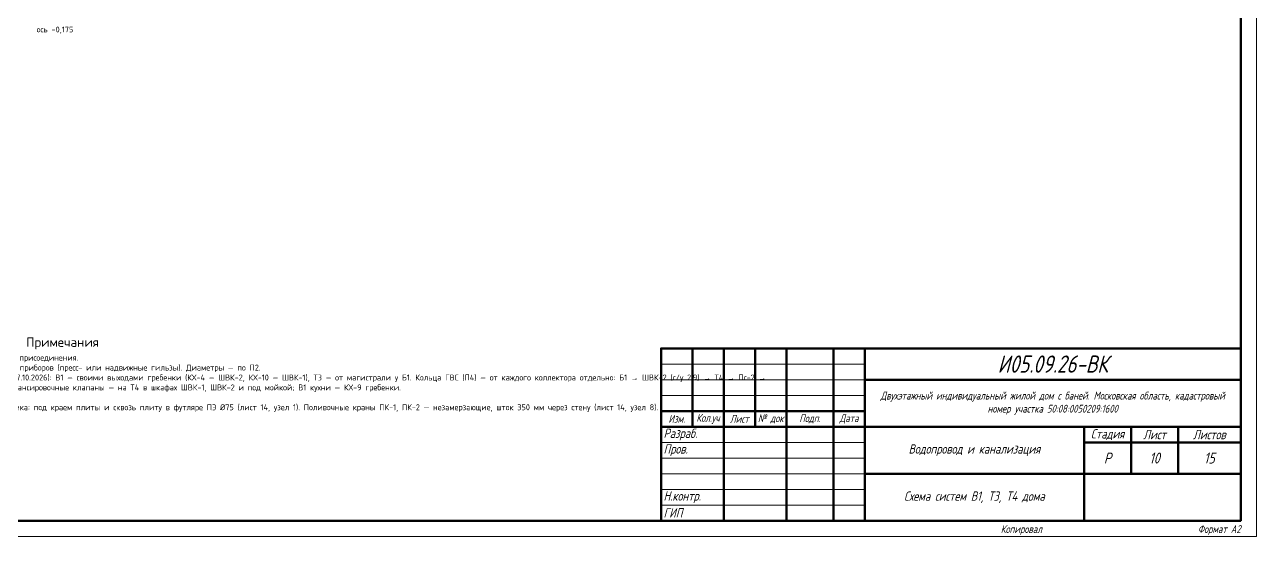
# Paper-space layout 'Лист' of a CAD drawing. Header units: millimetres. Extents: x 0 to 594, y 0 to 420.
# Drawn here: x 200.9 to 594, y 0 to 163.4 of the extents above; entities that cross this region are included whole.
import ezdxf
from ezdxf.enums import TextEntityAlignment as Align

# ---------------------------------------------------------------- set-up
doc = ezdxf.new("R2010")
doc.units = ezdxf.units.MM
for name, color, linetype, lineweight in [('ВК_марки', 7, 'Continuous', 18), ('Рамка', 7, 'Continuous', 50), ('Таблицы', 7, 'Continuous', 18), ('Текст', 7, 'Continuous', 18), ('Тонкие', 8, 'Continuous', 13)]:
    doc.layers.add(name, color=color, linetype=linetype, lineweight=lineweight)
doc.styles.add('GOST', font='isocpeur.ttf', dxfattribs={"width": 0.9})
doc.styles.add('GOST_I', font='isocpeur.ttf', dxfattribs={"width": 0.8})

psp = doc.layouts.new('Лист')

# ---------------------------------------------------------------- linework, layer by layer
at = {"layer": 'Рамка', "lineweight": 50}
for points in [[(20, 5), (589, 5), (589, 415), (20, 415)], [(404, 5), (589, 5), (589, 60), (404, 60)]]:
    psp.add_lwpolyline(points, close=True, dxfattribs=at)
at = {"layer": 'Таблицы', "lineweight": 50}
for p, q in [((414, 35), (414, 60)), ((424, 5), (424, 60)), ((434, 35), (434, 60)), ((444, 5), (444, 60)), ((459, 5), (459, 60)), ((469, 5), (469, 60)), ((469, 50), (589, 50)), ((404, 40), (469, 40)), ((404, 35), (589, 35)), ((539, 5), (539, 35)), ((554, 20), (554, 35)), ((569, 20), (569, 35)), ((539, 30), (589, 30)), ((469, 20), (589, 20))]:
    psp.add_line(p, q, dxfattribs=at)
at = {"layer": 'Таблицы', "lineweight": 18}
for p, q in [((404, 55), (469, 55)), ((404, 50), (469, 50)), ((404, 45), (469, 45)), ((404, 30), (469, 30)), ((404, 25), (469, 25)), ((404, 20), (469, 20)), ((404, 15), (469, 15)), ((404, 10), (469, 10))]:
    psp.add_line(p, q, dxfattribs=at)
at = {"layer": 'Тонкие'}
psp.add_lwpolyline([(0, 0), (594, 0), (594, 420), (0, 420)], close=True, dxfattribs=at)

# ---------------------------------------------------------------- texts
at = {"layer": 'Текст', "style": 'GOST'}
psp.add_text('Примечания', height=3, dxfattribs=at).set_placement((213, 62), align=Align.MIDDLE_CENTER)
at = {"layer": 'Текст'}
for s, insert, char_height, width, attachment_point, style in [('1. Схема — проекция 3D-модели (фронтальная изометрия, оси без сокращения). Отметки — оси труб от ±0,000 дома; у приборов — отметки присоединения.\\P2. Трубы — PE-Xa по ГОСТ 32415 (классы эксплуатации ХВ и ГВС, PN10); соединения — только в шкафах ШВК-1, ШВК-2, у гребенки КХ и у приборов (пресс- или надвижные гильзы). Диаметры — по П2.\\P3. Т3 и Т4 — в изоляции 13 мм, В1 — 9 мм; в стенах и на выходах из пола — в гофре. Коллекторы подключены независимо (Заказчица 27.10.2026): В1 — своими выходами гребенки (КХ-4 — ШВК-2, КХ-10 — ШВК-1), Т3 — от магистрали у Б1. Кольца ГВС (П4) — от каждого коллектора отдельно: Б1 → ШВК-2 (с/у 2.9) → Т4 → Пс-2 → Пс-1 → Н8 → Б1; Б1 → ШВК-1 (с/у 1.4) → Т4 → Н8 → Б1; кухня — от топочной минуя коллекторы: Б1 → мойка М-1 → Т4 → Н8 → Б1. Балансировочные клапаны — на Т4 в шкафах ШВК-1, ШВК-2 и под мойкой; В1 кухни — КХ-9 гребенки.\\P4. Под потолком гаража — уклон водопровода не требуется; спуск — через краны коллекторов и гребенки.\\P5. Коллекторы ШВК-1, ШВК-2 — в санузлах, схемы на листе 13; водомерный узел и гребенка КХ на 10 выходов — лист 7. Ввод — без приямка: под краем плиты и сквозь плиту в футляре ПЭ Ø75 (лист 14, узел 1). Поливочные краны ПК-1, ПК-2 — незамерзающие, шток 350 мм через стену (лист 14, узел 8).', (28, 58), 1.9, 370, 1, 'GOST'), ('{\\W0.8;\\Q15;Двухэтажный индивидуальный жилой дом с баней. Московская область, кадастровый номер участка 50:08:0050209:1600}', (529, 42.5), 2.5, 116, 5, 'GOST_I'), ('{\\W0.8;\\Q15;Водопровод и канализация}', (504, 27.5), 3, 66, 5, 'GOST_I'), ('{\\W0.8;\\Q15;Схема систем В1, Т3, Т4 дома}', (504, 12.5), 3, 66, 5, 'GOST_I')]:
    psp.add_mtext(s, dxfattribs=dict(at, insert=insert, char_height=char_height, width=width, attachment_point=attachment_point, style=style))
at = {"layer": 'Текст', "style": 'GOST_I'}
for s, insert, char_height, attachment_point in [('{\\W0.8;\\Q15;И05.09.26-ВК}', (529, 55), 5.5, 5), ('{\\W0.8;\\Q15;Изм.}', (409, 37.5), 2.5, 5), ('{\\W0.8;\\Q15;Кол.уч}', (419, 37.5), 2.5, 5), ('{\\W0.8;\\Q15;Лист}', (429, 37.5), 2.5, 5), ('{\\W0.8;\\Q15;№ док}', (439, 37.5), 2.5, 5), ('{\\W0.8;\\Q15;Подп.}', (451.5, 37.5), 2.5, 5), ('{\\W0.8;\\Q15;Дата}', (464, 37.5), 2.5, 5), ('{\\W0.8;\\Q15;Разраб.}', (404.8, 32.5), 3, 4), ('{\\W0.8;\\Q15;}', (424.8, 32.5), 3, 4), ('{\\W0.8;\\Q15;}', (459.6, 32.5), 3, 4), ('{\\W0.8;\\Q15;Стадия}', (546.5, 32.5), 3, 5), ('{\\W0.8;\\Q15;Лист}', (561.5, 32.5), 3, 5), ('{\\W0.8;\\Q15;Листов}', (579, 32.5), 3, 5), ('{\\W0.8;\\Q15;Пров.}', (404.8, 27.5), 3, 4), ('{\\W0.8;\\Q15;}', (424.8, 27.5), 3, 4), ('{\\W0.8;\\Q15;}', (459.6, 27.5), 3, 4), ('{\\W0.8;\\Q15;Р}', (546.5, 25), 3.5, 5), ('{\\W0.8;\\Q15;10}', (561.5, 25), 3.5, 5), ('{\\W0.8;\\Q15;15}', (579, 25), 3.5, 5), ('{\\W0.8;\\Q15;Н.контр.}', (404.8, 12.5), 3, 4), ('{\\W0.8;\\Q15;}', (424.8, 12.5), 3, 4), ('{\\W0.8;\\Q15;}', (459.6, 12.5), 3, 4), ('{\\W0.8;\\Q15;ГИП}', (404.8, 7.5), 3, 4), ('{\\W0.8;\\Q15;}', (424.8, 7.5), 3, 4), ('{\\W0.8;\\Q15;}', (459.6, 7.5), 3, 4), ('{\\W0.8;\\Q15;Копировал}', (519, 2), 2.5, 5), ('{\\W0.8;\\Q15;Формат А2}', (589, 2), 2.5, 6)]:
    psp.add_mtext(s, dxfattribs=dict(at, insert=insert, char_height=char_height, attachment_point=attachment_point))

# ---------------------------------------------------------------- next in the draw order: wipeouts: each hides what was drawn before it
psp.add_wipeout([(203.91, 160.56), (228.95, 160.56), (228.95, 163.21), (203.91, 163.21)])

# ---------------------------------------------------------------- next in the draw order: texts
at = {"layer": 'ВК_марки', "style": 'GOST'}
psp.add_text('ось -0,175', height=1.8, dxfattribs=at).set_placement((204.71, 162.71), align=Align.TOP_LEFT)

doc.saveas('drawing.dxf')
